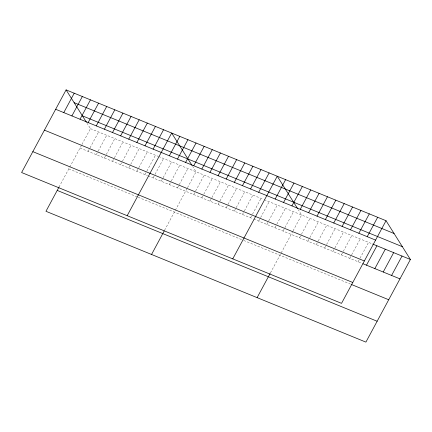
<?xml version="1.0" encoding="UTF-8"?>
<svg xmlns="http://www.w3.org/2000/svg" width="432" height="432" viewBox="0 0 432 432"><rect width="100%" height="100%" fill="white"/><g stroke="black" fill="none" stroke-linecap="round" stroke-linejoin="round"><path stroke-width="0.32" stroke-dasharray="2.16 1.62" d="M58.99 187.11L81.605 145.098M81.923 144.509L90.466 128.65L87.113 123.32M88.144 151.357L89.726 148.419M90.045 147.83L98.588 131.971M96.266 154.678L97.848 151.74M98.167 151.151L106.709 135.292M104.387 157.999L105.97 155.061M106.288 154.472L114.831 138.613M112.509 161.32L114.091 158.382M114.41 157.793L122.953 141.934M120.631 164.641L131.074 145.255M128.752 167.962L130.334 165.024M130.653 164.435L139.196 148.576M136.874 171.283L138.456 168.345M138.775 167.756L147.317 151.897M144.995 174.604L146.578 171.666M146.896 171.077L155.439 155.218M153.117 177.925L154.699 174.987M155.018 174.398L163.555 158.539M161.239 181.246L162.821 178.308M163.139 177.719L171.677 161.86M169.36 184.567L170.942 181.629M171.261 181.04L179.798 165.181M177.482 187.888L187.92 168.502M164.565 230.283L187.186 188.271M187.499 187.682L196.042 171.823L192.694 166.493M193.725 194.53L195.307 191.592M195.62 191.003L204.163 175.144M201.847 197.851L203.429 194.913M203.742 194.324L212.285 178.465M209.968 201.172L211.55 198.234M211.864 197.645L220.406 181.786M218.09 204.493L219.672 201.555M219.985 200.966L228.528 185.107M226.211 207.814L236.65 188.428M234.333 211.135L235.915 208.197M236.228 207.608L244.771 191.749M242.455 214.456L244.037 211.518M244.35 210.929L252.893 195.07M250.576 217.777L252.158 214.839M252.472 214.25L261.014 198.391M258.698 221.098L260.28 218.16M260.593 217.571L269.136 201.712M266.819 224.419L268.402 221.481M268.715 220.892L277.258 205.033M274.941 227.74L276.523 224.802M276.836 224.213L285.379 208.354M283.063 231.061L293.501 211.675M270.443 272.905L292.761 231.444M293.08 230.855L301.622 214.996L298.269 209.66M299.549 237.805L301.131 234.868M301.45 234.279L309.987 218.414M307.919 241.229L309.501 238.291M309.814 237.703L318.357 221.837M316.283 244.647L317.866 241.709M318.184 241.121L326.727 225.256M324.653 248.071L326.236 245.133M326.549 244.544L335.092 228.679M333.018 251.494L334.6 248.551M334.919 247.968L343.462 232.103M341.388 254.912L342.97 251.975M343.283 251.386L351.826 235.521M349.753 258.336L351.335 255.398M351.653 254.81L360.196 238.945M358.123 261.754L359.705 258.817M360.018 258.233L368.561 242.368M90.466 128.65L157.934 156.238M158.56 156.492L263.515 199.411M264.141 199.665L372.146 243.832M80.023 148.036L147.496 175.63M148.122 175.883L253.071 218.803M253.697 219.056L361.708 263.223M68.785 168.912L137.506 197.014M138.132 197.267L243.081 240.187M243.707 240.44L350.471 284.094"/><path stroke-width="0.65" d="M66.096 89.883L21.6 172.525L341.534 303.35L386.035 220.709L66.096 89.883L86.443 122.251M63.779 112.595L74.218 93.204M71.901 115.916L82.339 96.525M80.023 119.237L90.461 99.846M88.144 122.558L98.582 103.167M58.99 187.11L45.965 211.291L365.904 342.117L410.4 259.475L386.035 220.709M96.266 125.879L106.704 106.488M104.387 129.2L114.826 109.809M112.509 132.521L122.947 113.13M120.631 135.842L131.069 116.451M128.752 139.163L139.19 119.772M136.874 142.484L147.312 123.093M144.995 145.805L155.434 126.414M153.117 149.126L163.555 129.735M127.181 215.698L171.677 133.056L192.024 165.424M169.36 155.768L179.798 136.377M177.482 159.089L187.92 139.698M185.603 162.41L196.042 143.019M193.725 165.731L204.163 146.34M151.546 254.464L164.268 230.834M201.841 169.052L212.285 149.661M209.963 172.373L220.406 152.982M218.084 175.694L228.528 156.303M226.206 179.015L236.65 159.624M234.328 182.336L244.771 162.945M242.449 185.657L252.893 166.266M250.571 188.978L261.014 169.587M258.692 192.299L269.136 172.908M232.756 258.871L277.258 176.229L297.599 208.597M275.184 199.039L285.622 179.653M283.549 202.462L293.992 183.071M291.919 205.886L302.357 186.494M300.283 209.304L310.727 189.913M257.121 297.637L270.146 273.456M308.653 212.728L319.091 193.336M317.018 216.151L327.461 196.76M325.388 219.569L335.826 200.178M333.758 222.993L344.196 203.602M342.122 226.411L352.566 207.025M350.492 229.835L360.931 210.443M358.857 233.258L369.301 213.867M367.227 236.677L377.665 217.291M366.487 265.178L376.931 245.786M374.857 268.601L385.295 249.21M383.222 272.02L393.665 252.634M391.592 275.443L402.03 256.052M74.142 102.676L394.076 233.501M82.426 115.857L402.359 246.683M55.658 109.274L375.592 240.1M372.746 244.075L410.4 259.475M44.42 130.145L364.354 260.971M362.902 263.709L399.962 278.867M32.837 151.654L352.777 282.479M351.664 284.585L388.719 299.738M57.208 190.415L377.141 321.246"/></g></svg>
